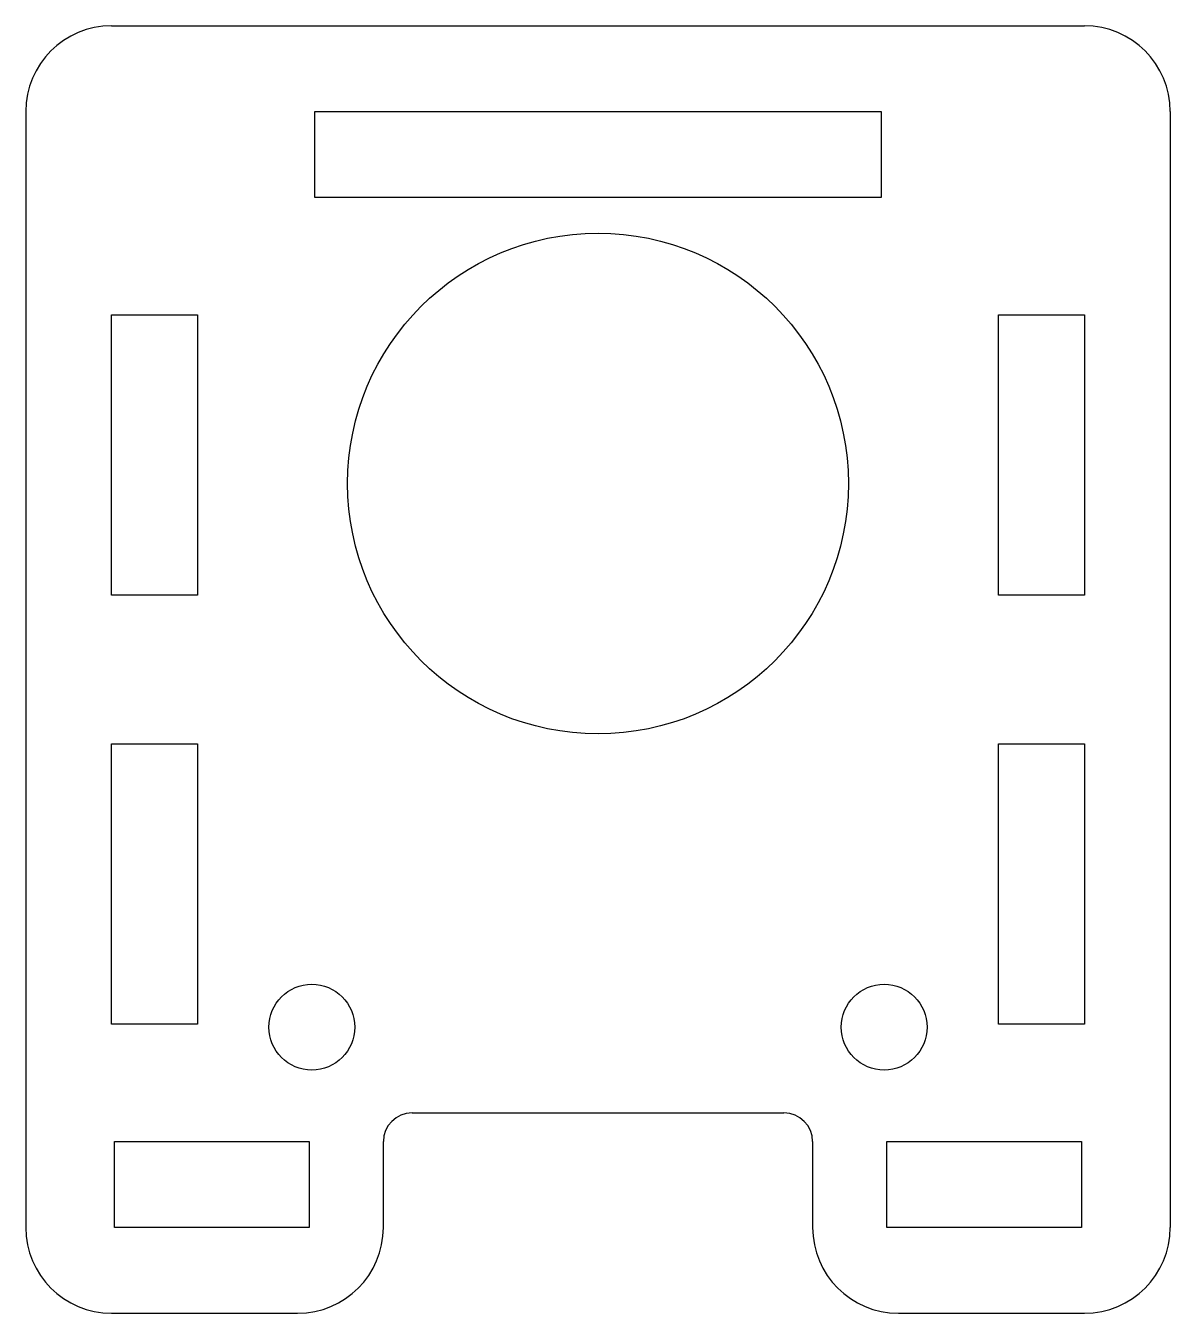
# Model space of a CAD drawing. Extents: x 0 to 40, y 0 to 45.
import ezdxf

# ---------------------------------------------------------------- set-up
doc = ezdxf.new("R2010")
doc.units = 0
doc.layers.get('0').update_dxf_attribs({"linetype": 'continuous'})

# ---------------------------------------------------------------- blocks, each defined once
blk = doc.blocks.new('FILLET002002')
at = {"color": 0}
for p, q in [((3, 45), (37, 45)), ((0, 42), (0, 3)), ((10.1, 42), (29.9, 42)), ((10.1, 39), (10.1, 42)), ((29.9, 42), (29.9, 39)), ((40, 42), (40, 3)), ((29.9, 39), (10.1, 39)), ((3, 34.9), (6, 34.9)), ((3, 25.1), (3, 34.9)), ((6, 34.9), (6, 25.1)), ((34, 34.9), (37, 34.9)), ((34, 25.1), (34, 34.9)), ((37, 34.9), (37, 25.1)), ((6, 25.1), (3, 25.1)), ((37, 25.1), (34, 25.1)), ((3, 19.9), (6, 19.9)), ((3, 10.1), (3, 19.9)), ((6, 19.9), (6, 10.1)), ((34, 19.9), (37, 19.9)), ((34, 10.1), (34, 19.9)), ((37, 19.9), (37, 10.1)), ((6, 10.1), (3, 10.1)), ((37, 10.1), (34, 10.1)), ((13.5, 7), (26.5, 7)), ((3.1, 6), (9.9, 6)), ((3.1, 3), (3.1, 6)), ((9.9, 6), (9.9, 3)), ((12.5, 3), (12.5, 6)), ((27.5, 6), (27.5, 3)), ((30.1, 6), (36.9, 6)), ((30.1, 3), (30.1, 6)), ((36.9, 6), (36.9, 3)), ((9.9, 3), (3.1, 3)), ((36.9, 3), (30.1, 3)), ((3, 0), (9.5, 0)), ((30.5, 0), (37, 0))]:
    blk.add_line(p, q, dxfattribs=at)
for centre, radius in [((20, 29), 8.75), ((10, 10), 1.5), ((30, 10), 1.5)]:
    blk.add_circle(centre, radius, dxfattribs=at)
for centre, radius, start, end in [((3, 42), 3, 90, -180), ((37, 42), 3, 0, 90), ((13.5, 6), 1, 90, -180), ((26.5, 6), 1, 0, 90), ((3, 3), 3, 180, -90), ((9.5, 3), 3, -90, 0), ((30.5, 3), 3, -180, -90), ((37, 3), 3, -90, 0)]:
    blk.add_arc(centre, radius, start, end, dxfattribs=at)

msp = doc.modelspace()

# ---------------------------------------------------------------- block references
at = {"color": 0}
msp.add_blockref('FILLET002002', (0, 0), dxfattribs=at)

doc.saveas('drawing.dxf')
